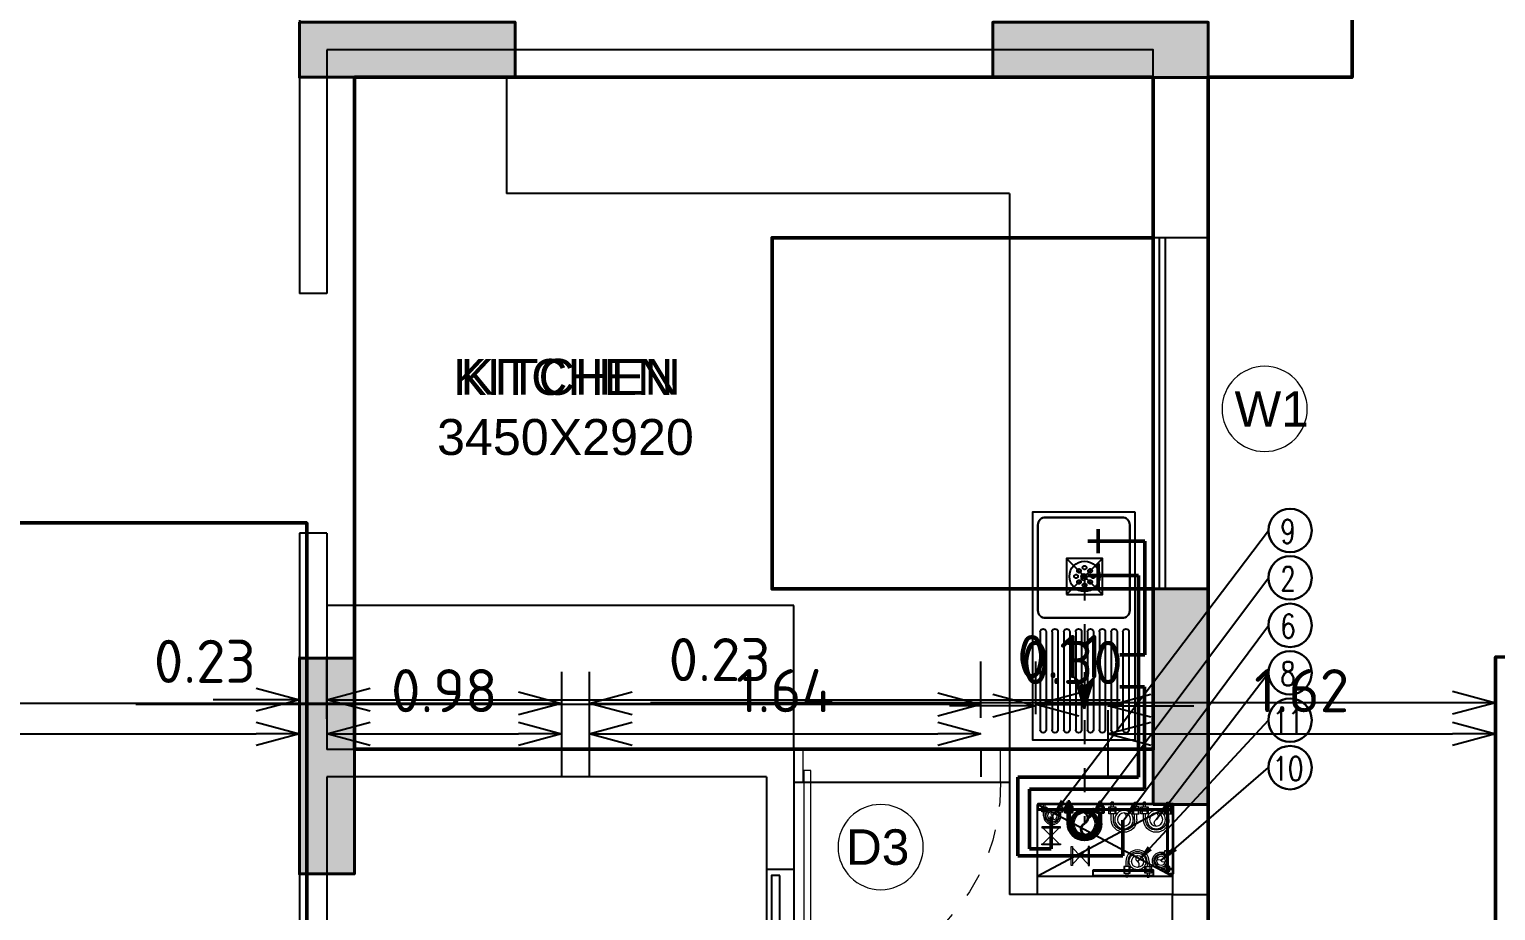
# Model space of a CAD drawing. Header units: inches. Extents: x 0 to 429, y 0 to 146.
# Drawn here: x 239.52 to 245.64, y 118.39 to 122.07 of the extents above; entities that cross this region are included whole.
import ezdxf
from ezdxf.enums import TextEntityAlignment as Align

# ---------------------------------------------------------------- set-up
doc = ezdxf.new("R2010")
doc.units = ezdxf.units.IN
doc.header["$MEASUREMENT"] = 0
doc.linetypes.add('Xr-4BHK-A-B-Typical-Sub$0$DASHED', pattern=[0.75, 0.5, -0.25])
doc.linetypes.add('Xr-4BHK-A-B-Typical-Sub$0$HIDDEN', pattern=[0.375, 0.25, -0.125])
doc.layers.get('DEFPOINTS').update_dxf_attribs({"lineweight": 18})
for name, color, linetype, lineweight in [('FLOOR01', 7, 'Continuous', 50), ('XR-4BHK-A-B-TYPICAL-SUB$0$1PL-CUT', 3, 'Continuous', 25), ('XR-4BHK-A-B-TYPICAL-SUB$0$1PL-SHAFT-PIPE-TEXT-50', 213, 'Continuous', 30), ('XR-4BHK-A-B-TYPICAL-SUB$0$DOOR', 34, 'Continuous', 20), ('XR-4BHK-A-B-TYPICAL-SUB$0$TOWER-COL', 1, 'Continuous', 40), ('XR-4BHK-A-B-TYPICAL-SUB$0$TOWER-COL-HATCH', 9, 'Continuous', 5)]:
    doc.layers.add(name, color=color, linetype=linetype, lineweight=lineweight)
doc.layers.add('XR-4BHK-A-B-TYPICAL-SUB$0$1PL-DR-WASTE', color=5, linetype='Xr-4BHK-A-B-Typical-Sub$0$DASHED')
doc.layers.add('XR-4BHK-A-B-TYPICAL-SUB$0$1PL-SHAFT-PIPE', color=7, linetype='Continuous')
doc.layers.add('XR-4BHK-A-B-TYPICAL-SUB$0$SEWERARE LINE', color=7, linetype='Continuous', lineweight=35, true_color=0xca2d12)
doc.layers.add('XR-4BHK-A-B-TYPICAL-SUB$0$WATER SUPPLAY', color=7, linetype='Continuous', lineweight=0, true_color=0x00f000)
doc.styles.add('Sanvi Common', font='isocpeur.ttf')
doc.styles.add('Xr-4BHK-A-B-Typical-Sub$0$$0$DIM', font='arial.ttf', dxfattribs={"height": 4})
doc.styles.add('Xr-4BHK-A-B-Typical-Sub$0$$1$Standard', font='arial.ttf')
doc.styles.add('Xr-4BHK-A-B-Typical-Sub$0$AUDIT_D_080506184754-0', font='romans.shx')
doc.styles.add('Xr-4BHK-A-B-Typical-Sub$0$DIM', font='arial.ttf')
doc.styles.add('Xr-4BHK-A-B-Typical-Sub$0$Standard', font='ARIALN.TTF')
doc.dimstyles.new('Sanvi Common', dxfattribs={"dimtxt": 0.18, "dimasz": 0.18, "dimexe": 0.18, "dimexo": 0.0625, "dimgap": 0.09, "dimtad": 1, "dimzin": 0, "dimdsep": 46, "dimtxsty": 'Sanvi Common', "dimblk": 'OPEN30', "dimcen": 0.09, "dimclrd": 68, "dimclre": 68, "dimclrt": 40, "dimadec": 0, "dimazin": 0, "dimtfac": 1, "dimtofl": 0, "dimtmove": 0, "dimatfit": 3, "dimldrblk": 'OPEN30', "dimfxl": 1, "dimtolj": 1, "dimtzin": 0, "dimarcsym": 0})
doc.dimstyles.new('Xr-4BHK-A-B-Typical-Sub$0$DIM 75', dxfattribs={"dimtxt": 75, "dimasz": 75, "dimexe": 0.18, "dimexo": 0.0625, "dimgap": 0.09, "dimtad": 0, "dimtih": 1, "dimtoh": 1, "dimdec": 0, "dimzin": 0, "dimdsep": 46, "dimtxsty": 'Xr-4BHK-A-B-Typical-Sub$0$Standard', "dimcen": 0.09, "dimclrd": 256, "dimclre": 256, "dimclrt": 256, "dimadec": 0, "dimazin": 0, "dimtfac": 1, "dimtdec": 0, "dimtofl": 0, "dimtmove": 0, "dimatfit": 3, "dimfxl": 1, "dimtolj": 1, "dimtzin": 0, "dimarcsym": 0})

# ---------------------------------------------------------------- blocks, each defined once
blk = doc.blocks.new('*X182')
at = {"color": 0}
for p, q in [((3201.6, 1890), (3698.5, 1890)), ((3201.6, 1860), (3698.5, 1860)), ((3201.6, 1830), (3698.5, 1830)), ((3201.6, 1800), (3698.5, 1800)), ((3201.6, 1770), (3698.5, 1770)), ((3201.6, 1740), (3698.5, 1740)), ((3201.6, 1710), (3698.5, 1710)), ((3201.6, 1680), (3698.5, 1680)), ((3201.6, 1650), (3698.5, 1650)), ((3201.6, 1620), (3698.5, 1620)), ((3201.6, 1590), (3698.5, 1590)), ((3201.6, 1560), (3698.5, 1560)), ((3201.6, 1530), (3698.5, 1530)), ((3201.6, 1500), (3698.5, 1500)), ((3201.6, 1470), (3698.5, 1470)), ((3201.6, 1440), (3698.5, 1440))]:
    blk.add_line(p, q, dxfattribs=at)
blk = doc.blocks.new('Xr-4BHK-A-B-Typical-Sub$0$sink14')
blk.add_lwpolyline([(-577.5, -520), (-577.5, 0), (577.5, 0), (577.5, -520)], close=True)
for points in [[(-40.5, -64.5, 0.414214), (-78, -27), (-513, -27, 0.414214), (-550.5, -64.5), (-550.5, -455.5, 0.414214), (-513, -493), (-78, -493, 0.414214), (-40.5, -455.5)], [(-550.5, -455.5), (-550.5, -64.5, -0.414214), (-513, -27), (-78, -27, -0.414214), (-40.5, -64.5), (-40.5, -455.5, -0.414214), (-78, -493), (-513, -493, -0.414214)]]:
    blk.add_lwpolyline(points, format="xyb", close=True)
blk.add_circle((-248, -260), 15)
for centre, start, end in [((29.3, -53.8), 90, 270), ((526.2, -53.8), 270, 90), ((29.3, -113.8), 90, 270), ((526.2, -113.8), 270, 90), ((29.3, -173.8), 90, 270), ((29.3, -233.8), 90, 270), ((526.2, -173.8), 270, 90), ((526.2, -233.8), 270, 90), ((29.3, -293.8), 90, 270), ((526.2, -293.8), 270, 90), ((29.3, -353.8), 90, 270), ((526.2, -353.8), 270, 90), ((29.3, -413.8), 90, 270), ((526.2, -413.8), 270, 90), ((29.3, -473.8), 90, 270), ((526.2, -473.8), 270, 90)]:
    blk.add_arc(centre, 15, start, end)
blk.add_blockref('*X182', (-3172.3, -1928.8))
blk = doc.blocks.new('Xr-4BHK-A-B-Typical-Sub$0$d-750')
at = {"layer": 'XR-4BHK-A-B-TYPICAL-SUB$0$DOOR'}
for p, q in [((0, 718.7), (0, 750)), ((0, 750), (115, 750)), ((115, 718.7), (0, 718.7)), ((115, 750), (115, 718.7)), ((0, 0), (0, 31.2)), ((0, 31.2), (115, 31.2)), ((115, 31.2), (115, 0)), ((115, 0), (0, 0))]:
    blk.add_line(p, q, dxfattribs=at)
blk.add_lwpolyline([(73.9, 34.2), (811.3, 34.2), (811.3, 59.2), (73.9, 59.2)], close=True, dxfattribs=at)
at = {"layer": 'XR-4BHK-A-B-TYPICAL-SUB$0$DOOR', "color": 8, "linetype": 'Xr-4BHK-A-B-Typical-Sub$0$HIDDEN', "extrusion": (0, 0, -1)}
blk.add_ellipse((125, 31.2), major_axis=(218.4, 652.1), ratio=0.99874, start_param=-0.33813, end_param=1.207251, dxfattribs=at)
blk = doc.blocks.new('Xr-4BHK-A-B-Typical-Sub$0$REV.CO.')
at = {"layer": 'XR-4BHK-A-B-TYPICAL-SUB$0$TOWER-COL-HATCH'}
for points in [[(456701.6, 11955.2), (456701.6, 11725.2), (455801.1, 11725.2), (455801.1, 11955.2)], [(458696.1, 11724.8), (458696.1, 11954.8), (459596.1, 11954.8), (459596.1, 11724.8)], [(459366.1, 8690), (459596.1, 8690), (459596.1, 9589.8), (459366.1, 9589.8)], [(456031.1, 8400.2), (455801.1, 8400.2), (455801.1, 9300.2), (456031.1, 9300.2)]]:
    blk.add_hatch(color=256, dxfattribs=at).paths.add_polyline_path(points)
at = {"layer": 'XR-4BHK-A-B-TYPICAL-SUB$0$TOWER-COL'}
for points in [[(455801.1, 11955.2), (455801.1, 11725.2), (456701.6, 11725.2), (456701.6, 11955.2)], [(459596.1, 11724.8), (459596.1, 11954.8), (458696.1, 11954.8), (458696.1, 11724.8)], [(459366.1, 8690), (459596.1, 8690), (459596.1, 9589.8), (459366.1, 9589.8)], [(456031.1, 9300.2), (455801.1, 9300.2), (455801.1, 8400.2), (456031.1, 8400.2)]]:
    blk.add_lwpolyline(points, close=True, dxfattribs=at)
blk = doc.blocks.new('Xr-4BHK-A-B-Typical-Sub$0$$0$DOOR NO')
at = {"lineweight": 0}
blk.add_circle((0, 0), 10, dxfattribs=at)
at = {"style": 'Xr-4BHK-A-B-Typical-Sub$0$$0$DIM'}
blk.add_attdef('X1', text='', height=9, dxfattribs=at).set_placement((0, 0), align=Align.MIDDLE_CENTER)
blk = doc.blocks.new('_Open30')
at = {"color": 0, "linetype": 'ByBlock', "lineweight": -2}
for p, q in [((-1, 0.268), (0, 0)), ((0, 0), (-1, -0.268)), ((0, 0), (-1, 0))]:
    blk.add_line(p, q, dxfattribs=at)
blk = doc.blocks.new('*D275')
at = {"color": 68, "lineweight": -2, "transparency": 16777216}
for p, q in [((234.6842, 119.1488), (234.6842, 119.3054)), ((240.6442, 119.1879), (240.6442, 119.3054)), ((234.8642, 119.1254), (240.4642, 119.1254))]:
    blk.add_line(p, q, dxfattribs=at)
at = {"layer": 'DEFPOINTS', "color": 0, "transparency": 16777216}
for p in [(234.6842, 119.0863), (240.6442, 119.1254), (240.6442, 119.1254)]:
    blk.add_point(p, dxfattribs=at)
at = {"color": 68, "lineweight": -2, "transparency": 16777216, "xscale": 0.18, "yscale": 0.18, "zscale": 0.18, "rotation": 180}
blk.add_blockref('_Open30', (234.6842, 119.1254), dxfattribs=at)
at = {"color": 68, "lineweight": -2, "transparency": 16777216, "xscale": 0.18, "yscale": 0.18, "zscale": 0.18}
blk.add_blockref('_Open30', (240.6442, 119.1254), dxfattribs=at)
at = {"color": 40, "transparency": 16777216, "insert": (237.6642, 119.3054), "char_height": 0.18, "attachment_point": 5, "style": 'Sanvi Common'}
blk.add_mtext('\\A1;5.96', dxfattribs=at)
blk = doc.blocks.new('*D276')
at = {"color": 68, "lineweight": -2, "transparency": 16777216}
for p, q in [((240.6442, 119.1879), (240.6442, 119.4475)), ((240.7592, 119.1879), (240.7592, 119.4475)), ((240.4642, 119.2675), (240.2842, 119.2675)), ((240.9392, 119.2675), (244.0712, 119.2675))]:
    blk.add_line(p, q, dxfattribs=at)
at = {"layer": 'DEFPOINTS', "color": 0, "transparency": 16777216}
for p in [(240.7592, 119.2675), (240.6442, 119.1254), (240.7592, 119.1254)]:
    blk.add_point(p, dxfattribs=at)
at = {"color": 68, "lineweight": -2, "transparency": 16777216, "xscale": 0.18, "yscale": 0.18, "zscale": 0.18}
blk.add_blockref('_Open30', (240.6442, 119.2675), dxfattribs=at)
at = {"color": 68, "lineweight": -2, "transparency": 16777216, "xscale": 0.18, "yscale": 0.18, "zscale": 0.18, "rotation": 180}
blk.add_blockref('_Open30', (240.7592, 119.2675), dxfattribs=at)
at = {"color": 40, "transparency": 16777216, "insert": (243.8192, 119.4475), "char_height": 0.18, "attachment_point": 5, "style": 'Sanvi Common'}
blk.add_mtext('\\A1;0.11', dxfattribs=at)
blk = doc.blocks.new('*D277')
at = {"color": 68, "lineweight": -2, "transparency": 16777216}
for p, q in [((241.7392, 119.3839), (241.7392, 118.9454)), ((240.7592, 119.1879), (240.7592, 119.3054)), ((240.9392, 119.1254), (241.5592, 119.1254))]:
    blk.add_line(p, q, dxfattribs=at)
at = {"layer": 'DEFPOINTS', "color": 0, "transparency": 16777216}
for p in [(241.7392, 119.4464), (240.7592, 119.1254), (241.7392, 119.1254)]:
    blk.add_point(p, dxfattribs=at)
at = {"color": 68, "lineweight": -2, "transparency": 16777216, "xscale": 0.18, "yscale": 0.18, "zscale": 0.18, "rotation": 180}
blk.add_blockref('_Open30', (240.7592, 119.1254), dxfattribs=at)
at = {"color": 68, "lineweight": -2, "transparency": 16777216, "xscale": 0.18, "yscale": 0.18, "zscale": 0.18}
blk.add_blockref('_Open30', (241.7392, 119.1254), dxfattribs=at)
at = {"color": 40, "transparency": 16777216, "insert": (241.2492, 119.3054), "char_height": 0.18, "attachment_point": 5, "style": 'Sanvi Common'}
blk.add_mtext('\\A1;0.98', dxfattribs=at)
blk = doc.blocks.new('*D278')
at = {"color": 68, "lineweight": -2, "transparency": 16777216}
for p, q in [((241.7392, 119.3839), (241.7392, 119.0724)), ((241.8542, 119.3839), (241.8542, 119.0724)), ((241.5592, 119.2524), (238.4272, 119.2524)), ((242.0342, 119.2524), (242.2142, 119.2524))]:
    blk.add_line(p, q, dxfattribs=at)
at = {"layer": 'DEFPOINTS', "color": 0, "transparency": 16777216}
for p in [(241.7392, 119.4464), (241.8542, 119.4464), (241.8542, 119.2524)]:
    blk.add_point(p, dxfattribs=at)
at = {"color": 68, "lineweight": -2, "transparency": 16777216, "xscale": 0.18, "yscale": 0.18, "zscale": 0.18}
blk.add_blockref('_Open30', (241.7392, 119.2524), dxfattribs=at)
at = {"color": 68, "lineweight": -2, "transparency": 16777216, "xscale": 0.18, "yscale": 0.18, "zscale": 0.18, "rotation": 180}
blk.add_blockref('_Open30', (241.8542, 119.2524), dxfattribs=at)
at = {"color": 40, "transparency": 16777216, "insert": (238.6792, 119.4324), "char_height": 0.18, "attachment_point": 5, "style": 'Sanvi Common'}
blk.add_mtext('\\A1;0.11', dxfattribs=at)
blk = doc.blocks.new('*D279')
at = {"color": 68, "lineweight": -2, "transparency": 16777216}
for p, q in [((241.8542, 119.3839), (241.8542, 118.9454)), ((242.0342, 119.1254), (243.3092, 119.1254)), ((243.4892, 119.0663), (243.4892, 118.9454))]:
    blk.add_line(p, q, dxfattribs=at)
at = {"layer": 'DEFPOINTS', "color": 0, "transparency": 16777216}
for p in [(241.8542, 119.4464), (243.4892, 119.1288), (243.4892, 119.1254)]:
    blk.add_point(p, dxfattribs=at)
at = {"color": 68, "lineweight": -2, "transparency": 16777216, "xscale": 0.18, "yscale": 0.18, "zscale": 0.18, "rotation": 180}
blk.add_blockref('_Open30', (241.8542, 119.1254), dxfattribs=at)
at = {"color": 68, "lineweight": -2, "transparency": 16777216, "xscale": 0.18, "yscale": 0.18, "zscale": 0.18}
blk.add_blockref('_Open30', (243.4892, 119.1254), dxfattribs=at)
at = {"color": 40, "transparency": 16777216, "insert": (242.6717, 119.3054), "char_height": 0.18, "attachment_point": 5, "style": 'Sanvi Common'}
blk.add_mtext('\\A1;1.64', dxfattribs=at)
blk = doc.blocks.new('*D280')
at = {"color": 68, "lineweight": -2, "transparency": 16777216}
for p, q in [((243.4892, 119.1913), (243.4892, 119.4277)), ((243.7192, 119.2067), (243.7192, 119.4277)), ((243.3092, 119.2477), (239.9612, 119.2477)), ((243.8992, 119.2477), (244.0792, 119.2477))]:
    blk.add_line(p, q, dxfattribs=at)
at = {"layer": 'DEFPOINTS', "color": 0, "transparency": 16777216}
for p in [(243.7192, 119.2477), (243.4892, 119.1288), (243.7192, 119.1442)]:
    blk.add_point(p, dxfattribs=at)
at = {"color": 68, "lineweight": -2, "transparency": 16777216, "xscale": 0.18, "yscale": 0.18, "zscale": 0.18}
blk.add_blockref('_Open30', (243.4892, 119.2477), dxfattribs=at)
at = {"color": 68, "lineweight": -2, "transparency": 16777216, "xscale": 0.18, "yscale": 0.18, "zscale": 0.18, "rotation": 180}
blk.add_blockref('_Open30', (243.7192, 119.2477), dxfattribs=at)
at = {"color": 40, "transparency": 16777216, "insert": (240.2492, 119.4277), "char_height": 0.18, "attachment_point": 5, "style": 'Sanvi Common'}
blk.add_mtext('\\A1;0.23', dxfattribs=at)
blk = doc.blocks.new('*D281')
at = {"color": 68, "lineweight": -2, "transparency": 16777216}
for p, q in [((243.7192, 119.2067), (243.7192, 119.4227)), ((243.5392, 119.2427), (243.3592, 119.2427)), ((244.0192, 119.2241), (244.0192, 119.0627)), ((244.1992, 119.2427), (244.3792, 119.2427))]:
    blk.add_line(p, q, dxfattribs=at)
at = {"layer": 'DEFPOINTS', "color": 0, "transparency": 16777216}
for p in [(244.0192, 119.2866), (244.0192, 119.2427), (243.7192, 119.1442)]:
    blk.add_point(p, dxfattribs=at)
at = {"color": 68, "lineweight": -2, "transparency": 16777216, "xscale": 0.18, "yscale": 0.18, "zscale": 0.18}
blk.add_blockref('_Open30', (243.7192, 119.2427), dxfattribs=at)
at = {"color": 68, "lineweight": -2, "transparency": 16777216, "xscale": 0.18, "yscale": 0.18, "zscale": 0.18, "rotation": 180}
blk.add_blockref('_Open30', (244.0192, 119.2427), dxfattribs=at)
at = {"color": 40, "transparency": 16777216, "insert": (243.8692, 119.4227), "char_height": 0.18, "attachment_point": 5, "style": 'Sanvi Common'}
blk.add_mtext('\\A1;0.30', dxfattribs=at)
blk = doc.blocks.new('*D282')
at = {"color": 68, "lineweight": -2, "transparency": 16777216}
for p, q in [((245.6388, 119.1852), (245.6388, 119.3054)), ((244.1992, 119.1254), (245.4588, 119.1254)), ((244.0192, 119.0833), (244.0192, 118.9454))]:
    blk.add_line(p, q, dxfattribs=at)
at = {"layer": 'DEFPOINTS', "color": 0, "transparency": 16777216}
for p in [(244.0192, 119.1458), (245.6388, 119.1254), (245.6388, 119.1227)]:
    blk.add_point(p, dxfattribs=at)
at = {"color": 68, "lineweight": -2, "transparency": 16777216, "xscale": 0.18, "yscale": 0.18, "zscale": 0.18, "rotation": 180}
blk.add_blockref('_Open30', (244.0192, 119.1254), dxfattribs=at)
at = {"color": 68, "lineweight": -2, "transparency": 16777216, "xscale": 0.18, "yscale": 0.18, "zscale": 0.18}
blk.add_blockref('_Open30', (245.6388, 119.1254), dxfattribs=at)
at = {"color": 40, "transparency": 16777216, "insert": (244.829, 119.3054), "char_height": 0.18, "attachment_point": 5, "style": 'Sanvi Common'}
blk.add_mtext('\\A1;1.62', dxfattribs=at)
blk = doc.blocks.new('*D283')
at = {"color": 68, "lineweight": -2, "transparency": 16777216}
for p, q in [((245.6388, 119.1852), (245.6388, 119.435)), ((245.8692, 119.1879), (245.8692, 119.435)), ((245.4588, 119.255), (242.1108, 119.255)), ((246.0492, 119.255), (246.2292, 119.255))]:
    blk.add_line(p, q, dxfattribs=at)
at = {"layer": 'DEFPOINTS', "color": 0, "transparency": 16777216}
for p in [(245.8692, 119.255), (245.6388, 119.1227), (245.8692, 119.1254)]:
    blk.add_point(p, dxfattribs=at)
at = {"color": 68, "lineweight": -2, "transparency": 16777216, "xscale": 0.18, "yscale": 0.18, "zscale": 0.18}
blk.add_blockref('_Open30', (245.6388, 119.255), dxfattribs=at)
at = {"color": 68, "lineweight": -2, "transparency": 16777216, "xscale": 0.18, "yscale": 0.18, "zscale": 0.18, "rotation": 180}
blk.add_blockref('_Open30', (245.8692, 119.255), dxfattribs=at)
at = {"color": 40, "transparency": 16777216, "insert": (242.3988, 119.435), "char_height": 0.18, "attachment_point": 5, "style": 'Sanvi Common'}
blk.add_mtext('\\A1;0.23', dxfattribs=at)
blk = doc.blocks.new('Xr-4BHK-A-B-Typical-Sub$0$CI100')
at = {"layer": 'XR-4BHK-A-B-TYPICAL-SUB$0$SEWERARE LINE', "ltscale": 100}
for p, q in [((-78.9, 0), (-78.9, 11.5)), ((-74, 60.7), (-74, 11.5)), ((-66, 60.7), (-66, 11.5)), ((-61.1, 0), (-61.1, 11.5)), ((61.1, 0), (61.1, 11.5)), ((66, 60.7), (66, 11.5)), ((74, 60.7), (74, 11.5)), ((78.9, 0), (78.9, 11.5)), ((-78.9, -15.5), (-78.9, -4)), ((-74, 0), (-74, -4)), ((-74, -15.5), (-74, -37.3)), ((-74, -16.8), (-74, -37.3)), ((-66, -37.3), (-74, -37.3)), ((-66, 0), (-66, -4)), ((-66, -15.5), (-66, -37.3)), ((-66, -16.8), (-66, -37.3)), ((-61.1, -15.5), (-61.1, -4)), ((61.1, -15.5), (61.1, -4)), ((66, 0), (66, -4)), ((66, -15.5), (66, -37.3)), ((66, -16.8), (66, -37.3)), ((66, -37.3), (74, -37.3)), ((74, 0), (74, -4)), ((74, -15.5), (74, -37.3)), ((74, -16.8), (74, -37.3)), ((78.9, -15.5), (78.9, -4))]:
    blk.add_line(p, q, dxfattribs=at)
for points in [[(-85.4, 0), (-54.6, 0), (-54.6, 11.5), (-85.4, 11.5)], [(85.4, 0), (54.6, 0), (54.6, 11.5), (85.4, 11.5)], [(-85.4, -15.5), (-54.6, -15.5), (-54.6, -4), (-85.4, -4)], [(85.4, -15.5), (54.6, -15.5), (54.6, -4), (85.4, -4)]]:
    blk.add_lwpolyline(points, close=True, dxfattribs=at)
for radius in [60.7, 50]:
    blk.add_circle((0, 60.7), radius, dxfattribs=at)
for centre, radius, start, end in [((0, 60.7), 74, 0, 180), ((0, 60.7), 66, 0, 180), ((13.9, 85.7), 28.6, 119.0199, 240.9801), ((-13.9, 35.7), 28.6, 299.0199, 60.9801)]:
    blk.add_arc(centre, radius, start, end, dxfattribs=at)
blk = doc.blocks.new('Xr-4BHK-A-B-Typical-Sub$0$CI50')
at = {"layer": 'XR-4BHK-A-B-TYPICAL-SUB$0$WATER SUPPLAY', "ltscale": 100}
for p, q in [((-53.2, 2), (-53.2, 13.5)), ((-48.3, 35), (-48.3, 13.5)), ((-48.3, 2), (-48.3, -2)), ((-40.3, 35), (-40.3, 13.5)), ((-40.3, 2), (-40.3, -2)), ((-35.4, 2), (-35.4, 13.5)), ((35.4, 2), (35.4, 13.5)), ((40.3, 35), (40.3, 13.5)), ((40.3, 2), (40.3, -2)), ((48.3, 35), (48.3, 13.5)), ((48.3, 2), (48.3, -2)), ((53.2, 2), (53.2, 13.5)), ((-53.2, -13.5), (-53.2, -2)), ((-48.3, -13.5), (-48.3, -30.6)), ((-48.3, -14.8), (-48.3, -30.6)), ((-40.3, -30.6), (-48.3, -30.6)), ((-40.3, -13.5), (-40.3, -30.6)), ((-40.3, -14.8), (-40.3, -30.6)), ((-35.4, -13.5), (-35.4, -2)), ((35.4, -13.5), (35.4, -2)), ((40.3, -13.5), (40.3, -30.6)), ((40.3, -14.8), (40.3, -30.6)), ((40.3, -30.6), (48.3, -30.6)), ((48.3, -13.5), (48.3, -30.6)), ((48.3, -14.8), (48.3, -30.6)), ((53.2, -13.5), (53.2, -2))]:
    blk.add_line(p, q, dxfattribs=at)
at = {"layer": 'XR-4BHK-A-B-TYPICAL-SUB$0$WATER SUPPLAY', "ltscale": 100, "elevation": 0}
for points in [[(-57.9, 2), (-30.9, 2), (-30.9, 13.5), (-57.9, 13.5)], [(57.9, 2), (30.9, 2), (30.9, 13.5), (57.9, 13.5)], [(-57.9, -13.5), (-30.9, -13.5), (-30.9, -2), (-57.9, -2)], [(57.9, -13.5), (30.9, -13.5), (30.9, -2), (57.9, -2)]]:
    blk.add_lwpolyline(points, close=True, dxfattribs=at)
at = {"layer": 'XR-4BHK-A-B-TYPICAL-SUB$0$WATER SUPPLAY', "ltscale": 100}
for radius in [35, 25]:
    blk.add_circle((0, 35), radius, dxfattribs=at)
for centre, radius, start, end in [((0, 35), 48.3, 0, 180), ((0, 35), 40.3, 360, 180), ((6.9, 47.5), 14.3, 119.0199, 240.9801), ((-6.9, 22.5), 14.3, 299.0199, 60.9801)]:
    blk.add_arc(centre, radius, start, end, dxfattribs=at)
blk = doc.blocks.new('Xr-4BHK-A-B-Typical-Sub$0$FT 100')
at = {"linetype": 'Continuous'}
blk.add_ellipse((0, 0), major_axis=(63.4, -2.9), ratio=1, start_param=0.046079, end_param=6.329264, dxfattribs=at)
for centre in [(-36.7, 0), (-23.3, 23.3), (0, 35.4), (0, 0), (23.3, 23.3), (36.7, 0), (-23.3, -23.3), (0, -35.4), (23.3, -23.3)]:
    blk.add_ellipse(centre, major_axis=(7.97, 0), ratio=1)
blk = doc.blocks.new('Xr-4BHK-A-B-Typical-Sub$0$A6')
at = {"linetype": 'Continuous', "lineweight": -3}
h = blk.add_hatch(dxfattribs=at)
h.set_pattern_fill('ANSI31', color=8, scale=51.850019, angle=269.98621, style=0)
h.set_pattern_definition([(314.9862146, (-3558.9815, 121585.5365), (4.58404006, 4.58183475), [])])
h.paths.add_polyline_path([(-42.5, 41.5), (0, 0), (-42.5, -41.5), (91.7, 0)])
for p, q in [((-42.5, 41.5), (0, 0)), ((91.7, 0), (-42.5, 41.5)), ((-42.5, -41.5), (0, 0)), ((0, 0), (91.7, 0)), ((91.7, 0), (-42.5, -41.5))]:
    blk.add_line(p, q, dxfattribs=at)
blk = doc.blocks.new('Xr-4BHK-A-B-Typical-Sub$0$P-VALVE')
at = {"linetype": 'Continuous'}
for p, q in [((-19.7, 19), (19.7, 19)), ((-19.7, 16.4), (-19.7, 19)), ((19.7, 16.4), (-19.7, 16.4)), ((-17, -16.4), (17, 16.4)), ((-17, 16.4), (17, -16.4)), ((19.7, 19), (19.7, 16.4)), ((19.7, -16.4), (-19.7, -16.4)), ((-19.7, -16.4), (-19.7, -19)), ((-19.7, -19), (19.7, -19)), ((19.7, -19), (19.7, -16.4))]:
    blk.add_line(p, q, dxfattribs=at)
blk = doc.blocks.new('Xr-4BHK-A-B-Typical-Sub$0$A$C14D55273')
at = {"layer": 'XR-4BHK-A-B-TYPICAL-SUB$0$WATER SUPPLAY', "lineweight": 50}
for p, q in [((11894.6, -10860.6), (11894.6, -10960.6)), ((11852.1, -10910.6), (12090, -10910.6)), ((12090, -10910.6), (12090.3, -11386)), ((11894.6, -11004.2), (11894.6, -11104.2)), ((11852.1, -11054.2), (12062.8, -11054.2)), ((12062.8, -11054.2), (12062.8, -11895.6)), ((11985.9, -11386), (12090.3, -11386)), ((11985.9, -11518.2), (12087.9, -11518.2)), ((12087.9, -11518.2), (12088.1, -11945.6)), ((12062.8, -11895.6), (11558.9, -11895.6)), ((11558.9, -11895.6), (11558.9, -12224.8)), ((12088.1, -11945.6), (11607.9, -11945.6)), ((11607.9, -12195.3), (11607.9, -11945.6)), ((11698.6, -12059.7), (11698.6, -12195.3)), ((11998.2, -12075.3), (11998.2, -12224.8)), ((11998.2, -12224.8), (11558.9, -12224.8)), ((11698.6, -12195.3), (11607.9, -12195.3))]:
    blk.add_line(p, q, dxfattribs=at)
at = {"layer": 'XR-4BHK-A-B-TYPICAL-SUB$0$WATER SUPPLAY', "lineweight": 50, "xscale": 2.000000000000041, "yscale": 2.000000000000041, "zscale": 2.000000000000041}
for p, rotation in [((11698.6, -12140.6), 180.0000115776376), ((11820.2, -12224.8), 90.00001157763748)]:
    blk.add_blockref('Xr-4BHK-A-B-Typical-Sub$0$P-VALVE', p, dxfattribs=dict(at, rotation=rotation))
blk = doc.blocks.new('Xr-4BHK-A-B-Typical-Sub$0$A$C2521575D')
at = {"layer": 'XR-4BHK-A-B-TYPICAL-SUB$0$1PL-CUT'}
for p, q in [((12547.1, 21566.6), (12697.1, 21416.6)), ((12697.1, 21566.6), (12547.1, 21416.6))]:
    blk.add_line(p, q, dxfattribs=at)
blk.add_lwpolyline([(12547.1, 21416.6), (12697.1, 21416.6), (12697.1, 21566.6), (12547.1, 21566.6)], close=True, dxfattribs=at)
at = {"layer": 'XR-4BHK-A-B-TYPICAL-SUB$0$1PL-DR-WASTE', "ltscale": 0.015}
blk.add_line((12622.1, 21491.6), (12622.1, 20460.2), dxfattribs=at)
at = {"layer": 'XR-4BHK-A-B-TYPICAL-SUB$0$1PL-SHAFT-PIPE'}
for p, q in [((12427, 20521.1), (12991.5, 20521.1)), ((12970.5, 20249.9), (12970.5, 20542.1)), ((12658.2, 20263.3), (12908, 20263.3))]:
    blk.add_line(p, q, dxfattribs=at)
for points in [[(12427, 20517.1), (12991.5, 20517.1), (12991.5, 20542.1), (12427, 20542.1)], [(12966.5, 20249.9), (12966.5, 20542.1), (12991.5, 20542.1), (12991.5, 20249.9)], [(12658.2, 20267.3), (12908, 20267.3), (12908, 20242.3), (12658.2, 20242.3)]]:
    blk.add_lwpolyline(points, close=True, dxfattribs=at)
at = {"layer": 'XR-4BHK-A-B-TYPICAL-SUB$0$1PL-SHAFT-PIPE-TEXT-50'}
for centre in [(13480.1, 21683.3), (13480.1, 21485.3), (13480.1, 21287.3), (13480.1, 21089.3), (13480.1, 20891.3), (13480.1, 20693.4)]:
    blk.add_circle(centre, 90.6, dxfattribs=at)
at = {"layer": 'XR-4BHK-A-B-TYPICAL-SUB$0$1PL-DR-WASTE', "ltscale": 0.75, "rotation": 270}
blk.add_blockref('Xr-4BHK-A-B-Typical-Sub$0$FT 100', (12622.1, 21491.6), dxfattribs=at)
at = {"layer": 'XR-4BHK-A-B-TYPICAL-SUB$0$1PL-DR-WASTE', "ltscale": 0.015, "extrusion": (1.64894e-08, 7.21301e-22, 1), "rotation": 270.013785379606}
blk.add_blockref('Xr-4BHK-A-B-Typical-Sub$0$A6', (12622.1, 21030.3, 0), dxfattribs=at)
at = {"layer": 'XR-4BHK-A-B-TYPICAL-SUB$0$1PL-SHAFT-PIPE'}
for name, p, xscale, yscale, zscale, rotation in [('Xr-4BHK-A-B-Typical-Sub$0$CI50', (12487.3, 20518.6), 0.75, 0.75, 0.75, 180), ('Xr-4BHK-A-B-Typical-Sub$0$CI100', (12622.1, 20517.1), -0.9404999999969732, 0.9404999999969732, 0.9405, 180), ('Xr-4BHK-A-B-Typical-Sub$0$CI50', (12786.9, 20515.2), -1.099999999976717, 1.099999999998545, 1.1, 180), ('Xr-4BHK-A-B-Typical-Sub$0$CI50', (12921.3, 20515.2), -1.099999999976717, 1.099999999998545, 1.1, 180), ('Xr-4BHK-A-B-Typical-Sub$0$CI50', (12968, 20304.6), -0.75, 0.75, 0.75, 90)]:
    blk.add_blockref(name, p, dxfattribs=dict(at, xscale=xscale, yscale=yscale, zscale=zscale, rotation=rotation))
blk.add_blockref('Xr-4BHK-A-B-Typical-Sub$0$CI50', (12843.3, 20267), dxfattribs=at)
at = {"layer": 'XR-4BHK-A-B-TYPICAL-SUB$0$WATER SUPPLAY'}
blk.add_blockref('Xr-4BHK-A-B-Typical-Sub$0$A$C14D55273', (783.9, 32549.6), dxfattribs=at)
at = {"layer": 'XR-4BHK-A-B-TYPICAL-SUB$0$1PL-SHAFT-PIPE-TEXT-50', "style": 'Xr-4BHK-A-B-Typical-Sub$0$AUDIT_D_080506184754-0', "width": 0.75}
for s, p in [('9', (13471.5, 21629.6)), ('2', (13471.5, 21431.7)), ('6', (13471.5, 21233.7)), ('8', (13471.5, 21035.7)), ('11', (13471.5, 20837.7)), ('10', (13471.5, 20639.7))]:
    blk.add_text(s, height=100, dxfattribs=at).set_placement(p, align=Align.CENTER)
at = {"layer": 'XR-4BHK-A-B-TYPICAL-SUB$0$1PL-SHAFT-PIPE-TEXT-50'}
for points in [[(12487.3, 20492.3), (13389.5, 21683.3)], [(12622.1, 20460.2), (13389.5, 21485.3)], [(12786.9, 20476.7), (13389.5, 21287.3)], [(12921.3, 20476.7), (13389.5, 21089.3)], [(12843.3, 20302), (13389.5, 20891.3)], [(12943.2, 20306.8), (13389.5, 20693.4)]]:
    blk.add_leader(points, dimstyle='Xr-4BHK-A-B-Typical-Sub$0$DIM 75', dxfattribs=at)

msp = doc.modelspace()

# ---------------------------------------------------------------- linework, layer by layer
for p, q in [((240.6442, 125.0003), (240.6442, 120.9628)), ((245.0392, 121.8653), (245.0392, 123.5603)), ((240.7592, 121.9803), (240.7592, 120.9628)), ((241.5092, 121.8653), (241.5092, 121.3803)), ((245.0392, 121.8653), (244.4392, 121.8653)), ((243.6092, 121.3803), (241.5092, 121.3803)), ((243.6092, 121.3803), (243.6092, 119.0603)), ((244.2092, 121.1953), (244.2092, 119.7299)), ((244.2342, 121.1953), (244.2342, 119.7299)), ((244.2592, 121.1953), (244.2592, 119.7299)), ((244.4392, 121.1953), (244.4392, 119.7299)), ((240.7592, 120.9628), (240.6442, 120.9628)), ((240.7592, 119.9628), (240.6442, 119.9628)), ((240.6442, 119.9628), (240.6442, 116.0353)), ((240.7592, 119.9628), (240.7592, 119.0603)), ((242.7092, 119.6603), (240.7592, 119.6603)), ((242.7092, 119.0603), (242.7092, 119.6603)), ((242.7092, 119.0603), (240.7592, 119.0603)), ((242.7092, 119.0603), (242.7092, 118.5603)), ((244.2092, 119.0603), (243.6092, 119.0603)), ((243.6092, 119.0603), (243.6092, 118.4553)), ((242.5942, 118.9453), (240.7592, 118.9453)), ((240.7592, 118.9453), (240.7592, 115.8053)), ((242.5942, 118.9453), (242.5942, 118.5603)), ((243.6092, 118.9223), (242.7092, 118.9223)), ((244.2892, 118.8303), (243.7242, 118.8303)), ((244.2892, 118.8303), (243.7242, 118.5303)), ((244.2892, 118.5303), (243.7242, 118.8303)), ((243.7242, 118.8303), (243.7242, 118.4553)), ((244.2892, 118.8301), (244.2892, 118.4553)), ((244.4392, 118.8301), (244.4392, 118.4553)), ((242.5942, 118.5603), (242.7092, 118.5603)), ((242.5942, 118.5603), (242.5942, 117.3603)), ((242.7092, 118.5603), (242.7092, 117.3603)), ((244.2892, 118.5303), (243.7242, 118.5303)), ((243.7242, 118.4553), (243.6092, 118.4553)), ((244.2897, 118.4553), (243.7242, 118.4553)), ((244.2892, 118.4553), (244.4397, 118.4553))]:
    msp.add_line(p, q)
for points in [[(244.4392, 121.1953), (244.2092, 121.1953), (244.2092, 121.9803), (240.7592, 121.9803)], [(244.4392, 121.1953), (244.4392, 121.8648)], [(244.0813, 117.3603), (244.2893, 117.3603), (244.2897, 118.4553)], [(244.0893, 117.2103), (244.4392, 117.2103), (244.4397, 118.4553)]]:
    msp.add_lwpolyline(points)
msp.add_lwpolyline([(242.6503, 118.5333), (242.6153, 118.5333), (242.6153, 117.9333), (242.6503, 117.9333)], close=True)
at = {"layer": 'FLOOR01', "color": 246}
msp.add_line((241.7909, 119.0606), (240.8742, 119.0606), dxfattribs=at)
at = {"layer": 'FLOOR01', "color": 230}
msp.add_lwpolyline([(244.4392, 115.8054), (239.3537, 115.8027), (239.3546, 116.3554), (234.4542, 116.3554), (234.4542, 119.8906), (232.4642, 119.8906), (232.4642, 124.9806), (232.0842, 124.9806), (232.0842, 130.8406), (236.4892, 130.8406), (236.4892, 129.4106), (237.6892, 129.4106), (237.6892, 128.8101), (239.6442, 128.81), (239.6442, 128.1207), (244.4392, 128.1206), (244.4392, 123.5606), (245.0392, 123.5606), (245.0392, 121.8656), (244.4392, 121.8656)], close=True, dxfattribs=at)
at = {"layer": 'FLOOR01', "color": 181}
msp.add_lwpolyline([(250.2297, 119.4459), (245.6384, 119.4454), (245.6384, 115.9157), (244.8342, 115.9157), (244.8342, 116.4007), (244.4392, 116.4007), (244.4392, 121.8656), (245.0392, 121.8656), (245.0392, 123.5606)], dxfattribs=at)
at = {"layer": 'FLOOR01', "color": 150}
for points in [[(240.8742, 119.0606), (244.2092, 119.0606), (244.2092, 121.8651), (240.8742, 121.8651)], [(234.715, 120.0057), (240.675, 120.0057), (240.675, 116.3555), (234.715, 116.3555)]]:
    msp.add_lwpolyline(points, close=True, dxfattribs=at)
at = {"layer": 'FLOOR01', "color": 103}
msp.add_lwpolyline([(244.2092, 119.7302), (242.6177, 119.7302), (242.6177, 121.1956), (244.2092, 121.1956)], close=True, dxfattribs=at)

# ---------------------------------------------------------------- block references
at = {"xscale": 0.001, "yscale": 0.001, "zscale": 0.001}
for name, p in [('Xr-4BHK-A-B-Typical-Sub$0$A$C2521575D', (231.3004, 98.2906)), ('Xr-4BHK-A-B-Typical-Sub$0$REV.CO.', (-215.1569, 110.1401))]:
    msp.add_blockref(name, p, dxfattribs=at)
ref = msp.add_blockref('Xr-4BHK-A-B-Typical-Sub$0$$0$DOOR NO', (244.6744, 120.4811), dxfattribs=dict(xscale=-0.01778, yscale=0.01778, zscale=0.01778))
ref.add_attrib('X1', 'W1', dxfattribs={"height": 0.14817, "style": 'Xr-4BHK-A-B-Typical-Sub$0$$1$Standard'}).set_placement((244.7039, 120.4811), align=Align.MIDDLE_CENTER)
at = {"extrusion": (0, 0, -1), "xscale": 0.0008229600004851826, "yscale": 0.0008229600004851826, "zscale": -0.0008229600004851821, "rotation": 269.9999994812788}
msp.add_blockref('Xr-4BHK-A-B-Typical-Sub$0$sink14', (-243.7054, 119.5753), dxfattribs=at)
at = {"xscale": 0.001199999997392297, "yscale": 0.001199999997392297, "zscale": 0.001199999997392297, "rotation": 269.999999947195}
msp.add_blockref('Xr-4BHK-A-B-Typical-Sub$0$d-750', (242.7092, 119.0603), dxfattribs=at)
ref = msp.add_blockref('Xr-4BHK-A-B-Typical-Sub$0$$0$DOOR NO', (243.0711, 118.6526), dxfattribs=dict(xscale=-0.01778, yscale=0.01778, zscale=0.01778))
ref.add_attrib('X1', 'D3', dxfattribs={"height": 0.14817, "style": 'Xr-4BHK-A-B-Typical-Sub$0$$1$Standard'}).set_placement((243.0586, 118.6526), align=Align.MIDDLE_CENTER)

# ---------------------------------------------------------------- texts
at = {"style": 'Xr-4BHK-A-B-Typical-Sub$0$DIM'}
for s, p in [(' KITCHEN', (241.2277, 120.5396)), ('3450X2920', (241.219, 120.289))]:
    msp.add_text(s, height=0.15, dxfattribs=at).set_placement(p)
at = {"layer": 'FLOOR01', "color": 150, "style": 'Xr-4BHK-A-B-Typical-Sub$0$DIM'}
msp.add_text(' KITCHEN', height=0.15, dxfattribs=at).set_placement((241.2585, 120.54))

# ---------------------------------------------------------------- dimensions: what is measured, and where the dimension line sits
at = {"color": 2}
for base, p1, p2, picture, middle in [((241.854225958, 119.252384916), (241.739225959, 119.446362025), (241.854225958, 119.446362025), '*D278', (238.679225959, 119.252384916)), ((243.7192, 119.2477), (243.4892, 119.1288), (243.7192, 119.1442), '*D280', (240.2492, 119.2477)), ((240.7592293, 119.2675143), (240.6442294, 119.1253553), (240.7592293, 119.1253554), '*D276', (243.8192293, 119.2675143)), ((245.8692, 119.255), (245.6388, 119.1227), (245.8692, 119.1254), '*D283', (242.3988, 119.255)), ((244.0192, 119.2427), (243.7192, 119.1442), (244.0192, 119.2866), '*D281', (243.8692, 119.2427))]:
    dim = msp.add_linear_dim(base=base, p1=p1, p2=p2, dimstyle='Sanvi Common', dxfattribs=at)
    dim.commit()
    dim.dimension.update_dxf_attribs({"geometry": picture, "text_midpoint": middle, "dimtype": 160})
for base, p1, p2, picture, middle in [((240.6442, 119.1254), (234.6842, 119.0863), (240.6442, 119.1254), '*D275', (237.6642, 119.3054)), ((241.7392, 119.1254), (240.7592, 119.1254), (241.7392, 119.4464), '*D277', (241.2492, 119.3054)), ((243.48924, 119.12536), (241.85423, 119.44636), (243.48924, 119.12881), '*D279', (242.67173, 119.30536)), ((245.6388, 119.1254), (244.0192, 119.1458), (245.6388, 119.1227), '*D282', (244.829, 119.3054))]:
    dim = msp.add_linear_dim(base=base, p1=p1, p2=p2, dimstyle='Sanvi Common', dxfattribs=at)
    dim.commit()
    dim.dimension.update_dxf_attribs({"geometry": picture, "text_midpoint": middle})

doc.saveas('drawing.dxf')
